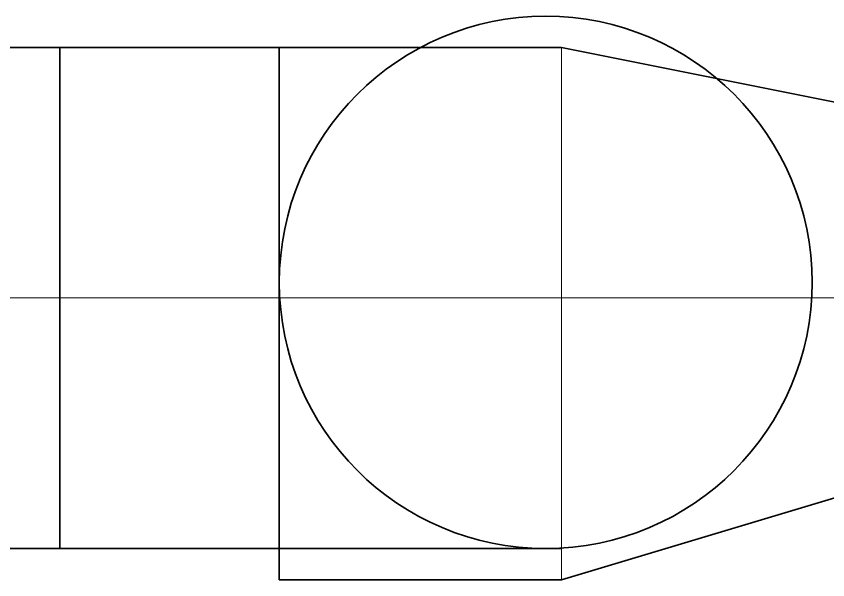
# Model space of a CAD drawing. Header units: millimetres. Extents: x 2315 to 4619, y 1334 to 1897.
# Drawn here: x 3730.454 to 3732.036, y 1516.836 to 1517.936 of the extents above; entities that cross this region are included whole.
import ezdxf

# ---------------------------------------------------------------- set-up
doc = ezdxf.new("R2010")
doc.units = ezdxf.units.MM
for name, color, linetype in [('PDF_3中心线层', 1, 'Continuous'), ('PDF_中心线层', 1, 'Continuous'), ('PDF_粗实线层', 7, 'Continuous')]:
    doc.layers.add(name, color=color, linetype=linetype)

msp = doc.modelspace()

# ---------------------------------------------------------------- linework, layer by layer
at = {"layer": 'PDF_3中心线层', "lineweight": 18}
msp.add_lwpolyline([(3728.3402, 1517.386), (3733.1046, 1517.386)], dxfattribs=at)
at = {"layer": 'PDF_中心线层', "lineweight": 18}
msp.add_lwpolyline([(3731.5165, 1517.8746), (3731.5165, 1516.8363)], dxfattribs=at)
at = {"layer": 'PDF_粗实线层', "lineweight": 35}
for points in [[(3730.1727, 1517.8746), (3730.3559, 1517.8746), (3731.5165, 1517.8746)], [(3730.5392, 1517.8746), (3730.5392, 1516.8973), (3730.3559, 1516.8973), (3731.5165, 1516.8973)], [(3732.1273, 1517.7525), (3731.5165, 1517.8746), (3730.9667, 1517.8746), (3730.9667, 1516.8363), (3731.5165, 1516.8363), (3732.1273, 1517.0195)]]:
    msp.add_lwpolyline(points, dxfattribs=at)
msp.add_circle((3731.4859, 1517.4165), 0.5192, dxfattribs=at)

doc.saveas('drawing.dxf')
